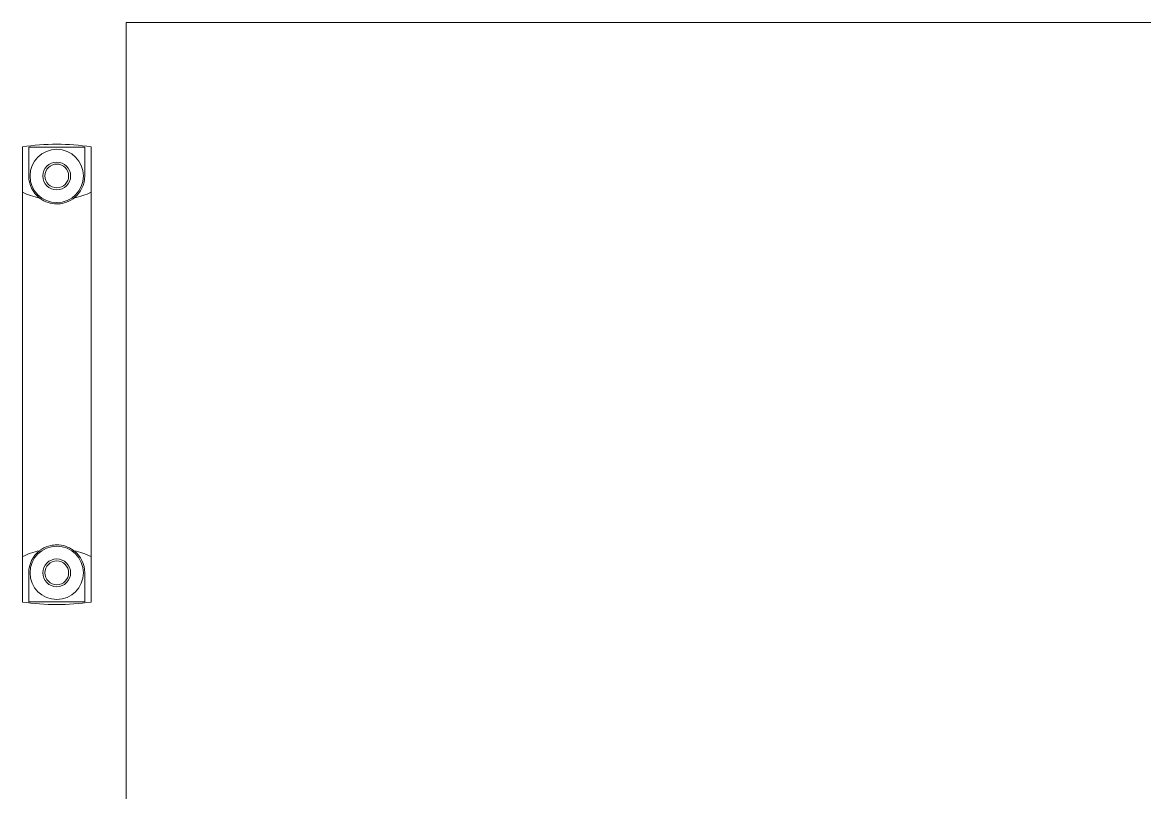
# Model space of a CAD drawing. Header units: millimetres. Extents: x 169 to 14583, y -399 to 10804.
# Drawn here: x 7056.1 to 7339, y 2366.4 to 2560.5 of the extents above; entities that cross this region are included whole.
import ezdxf

# ---------------------------------------------------------------- set-up
doc = ezdxf.new("R2010")
doc.units = ezdxf.units.MM
doc.header["$LTSCALE"] = 35

msp = doc.modelspace()

# ---------------------------------------------------------------- linework, layer by layer
at = {"color": 7, "linetype": 'Continuous', "lineweight": 18}
for p, q in [((7082.279, 2560.469), (7082.279, 1956.779)), ((7515.279, 2560.469), (7082.279, 2560.469)), ((7056.129, 2517.697), (7056.129, 2529.13)), ((7057.729, 2529.079), (7071.829, 2529.079)), ((7057.729, 2529.079), (7057.729, 2521.779)), ((7071.829, 2521.779), (7071.829, 2529.079)), ((7073.429, 2529.13), (7073.429, 2517.697)), ((7056.129, 2425.861), (7056.129, 2517.697)), ((7073.429, 2425.861), (7073.429, 2517.697)), ((7056.129, 2414.428), (7056.129, 2425.861)), ((7073.429, 2425.861), (7073.429, 2414.428)), ((7057.729, 2421.779), (7057.729, 2414.479)), ((7071.829, 2414.479), (7071.829, 2421.779)), ((7057.729, 2414.479), (7071.829, 2414.479))]:
    msp.add_line(p, q, dxfattribs=at)
for centre, radius in [((7064.779, 2521.779), 6.72), ((7064.779, 2521.779), 3.5), ((7064.779, 2521.779), 3), ((7064.779, 2421.779), 6.72), ((7064.779, 2421.779), 3.5), ((7064.779, 2421.779), 3)]:
    msp.add_circle(centre, radius, dxfattribs=at)
for centre, radius, start, end in [((7064.779, 2471.779), 58, 81.42303, 98.57697), ((7064.779, 2521.779), 7.05, 180, 231.98828), ((7064.779, 2521.779), 7.05, 308.01172, 0), ((7064.779, 2421.779), 7.05, 128.01172, 180), ((7064.779, 2421.779), 7.05, 0, 51.98828), ((7064.779, 2471.779), 58, 261.42303, 278.57697)]:
    msp.add_arc(centre, radius, start, end, dxfattribs=at)
for centre, start_param, end_param in [((7064.779, 2526.278), 4.0977463, 4.4187507), ((7064.779, 2526.278), 5.0060272, 5.3270317), ((7064.779, 2417.28), 1.8644346, 2.185439), ((7064.779, 2417.28), 0.9561536, 1.2771581)]:
    msp.add_ellipse(centre, major_axis=(15, 0), ratio=0.7002075, start_param=start_param, end_param=end_param, dxfattribs=at)
for points, knots in [([(7069.12, 2516.224), (7069.038, 2516.162), (7068.309, 2515.608), (7066.877, 2514.929), (7064.665, 2514.627), (7062.539, 2514.971), (7061.141, 2515.687), (7060.502, 2516.175), (7060.437, 2516.224)], [0, 0, 0, 0, 0.0336648, 0.2995633, 0.5000047, 0.7369032, 0.9733008, 1, 1, 1, 1]), ([(7060.437, 2427.334), (7060.624, 2427.471), (7061.464, 2428.087), (7062.943, 2428.684), (7065.021, 2428.91), (7067.019, 2428.587), (7068.416, 2427.871), (7069.055, 2427.383), (7069.12, 2427.334)], [0, 0, 0, 0, 0.0757609, 0.3406834, 0.5001527, 0.7369811, 0.9733087, 1, 1, 1, 1])]:
    msp.add_open_spline(points, degree=3, knots=knots, dxfattribs=at)

doc.saveas('drawing.dxf')
